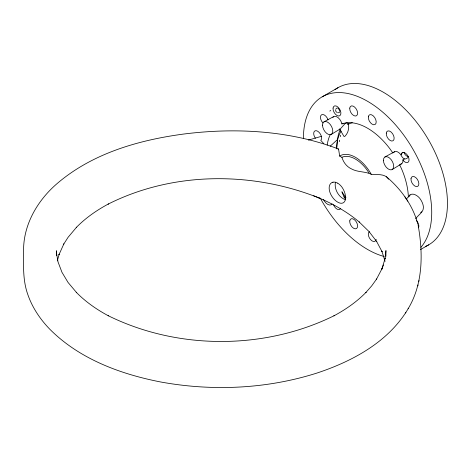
<?xml version="1.0" encoding="UTF-8"?>
<svg xmlns="http://www.w3.org/2000/svg" width="471" height="471" viewBox="0 0 471 471"><rect width="100%" height="100%" fill="white"/><g stroke="black" fill="none" stroke-linecap="round" stroke-linejoin="round"><path stroke-width="0.71" d="M385.926 256.306L385.943 250.554L385.013 258.985L385.207 258.143L381.781 269.294L383.418 264.961M336.688 148.842L337.336 141.147L336.959 140.034L330.195 146.21M386.932 177.178C382.558 173.634 376.4 174.924 371.213 174.282C365.219 171.309 357.748 172.339 351.684 168.995C346.821 166.881 343.394 162.365 341.917 157.355L339.685 156.078L338.549 149.024C289.194 130.284 234.952 127.476 182.954 134.141C138.486 140.158 93.022 153.269 58.145 182.695C37.945 199.592 23.085 224.526 23.579 251.443C23.468 265.868 22.826 280.745 27.818 294.546C32.311 307.581 40.17 319.267 49.72 329.135C79.281 358.92 120.282 374.121 160.746 381.993C212.421 391.419 266.557 389.017 316.73 373.126C352.532 361.298 388.863 341.787 408.445 308.222C423.182 283.442 423.093 252.815 418.136 225.256M339.332 141.659L339.603 140.234M340.286 136.667L340.557 135.236M417.795 285.909L418.012 284.984M418.813 281.499L419.037 280.563M57.309 260.893L59.193 254.11L58.946 254.758L63.868 243.878L63.567 244.367L68.071 237.319L76.59 227.181L76.255 227.522C85.587 217.955 96.679 210.26 108.43 203.961L108.112 204.131C173.016 171.42 252.362 171.191 319.309 198.073L318.979 197.938C333.503 204.143 347.451 211.991 359.52 222.247L359.132 221.912L368.993 231.508L376.794 241.67L376.459 241.164L382.093 251.75L381.822 251.078L385.084 261.346M335.429 182.171C334.016 189.295 338.737 197.473 345.62 199.816M348.01 123.932L347.733 123.202L346.727 122.866L345.39 123.255L340.48 128.771L331.29 134.388M408.84 196.796C411.23 191.02 418.601 195.824 420.621 199.586C422.21 201.977 423.358 204.732 423.441 207.634C423.37 212.539 417.989 214.994 415.693 218.797M382.022 268.653L376.364 279.456L376.653 278.973L371.672 285.915L365.767 292.609L366.102 292.267C356.771 301.834 345.673 309.529 333.927 315.829L334.245 315.658C264.525 350.077 177.832 350.077 108.112 315.658L108.43 315.829C96.679 309.529 85.587 301.834 76.255 292.267L76.59 292.609L68.071 282.47L61.978 272.326L58.051 261.994L56.461 252.78L56.544 254.493L56.414 250.755L56.426 255.676M405.543 312.968L405.878 312.426M408.11 308.77L408.445 308.222M339.821 111.733L339.208 112.545L337.931 112.822M406.238 199.215L410.1 194.811M392.873 153.022L390.259 149.266A57.75 33.341 60 0 0 344.884 123.072L341.887 123.908A6.983 4.033 60 0 0 334.651 116.278L332.844 117.314M335.799 109.125L336.677 108.159L337.683 108.036M407.886 157.467L406.756 158.562C403.588 160.352 401.745 156.472 400.485 154.282A6.983 4.033 60 0 0 393.738 152.474M347.869 124.262L348.893 123.39M339.685 156.078L340.103 155.789A30.697 17.721 60 0 1 370.801 173.511L371.213 174.282M400.485 164.155A6.983 4.033 60 0 0 402.952 160.64L402.882 159.922L404.448 158.951M392.184 169.542L401.51 163.849M341.887 123.908L343.094 123.208M322.211 96.814L337.942 87.73M329.788 111.068L330.766 110.502M420.479 249.583L428.663 244.861M324.03 121.818L333.492 116.667M384.931 156.973L394.521 151.744M338.043 149.036L338.549 149.024M420.621 212.427L421.81 211.815M341.917 157.355L342.664 157.002A28.501 16.456 60 0 1 368.234 171.768L368.981 172.981M333.021 182.177L333.032 182.171A11.587 7.089 57.1 0 0 329.152 188.076A11.587 7.059 56.9 0 0 333.021 197.908L333.032 197.932A11.61 6.818 58.9 0 0 337.683 202.106A11.61 6.553 60.8 0 0 342.152 203.195L342.17 203.189A11.587 6.27 62.7 0 0 345.567 197.555A11.587 6.306 63 0 0 342.17 187.458A11.61 6.588 61.1 0 0 337.683 183.154M308.37 140.117L321.717 136.243M313.615 195.748L319.309 198.073M348.346 124.368C349.429 128.383 347.951 133.499 344.86 136.36L344.03 136.519L339.585 128.93M337.159 112.587L335.911 111.521L335.617 109.908M386.403 176.713C401.092 189.148 412.973 205.527 417.901 224.302M345.69 198.968L343.235 195.147L341.917 191.768L342.664 192.98A28.501 16.456 60 0 0 345.95 197.414M387.209 177.42L388.516 179.239M323.854 143.714L320.716 140.299L321.299 139.634A5.581 3.22 60 0 0 319.626 132.975A5.581 3.22 60 0 0 314.522 131.203A5.581 3.22 60 0 0 314.863 137.397L315.47 138.215M338.337 108.342L339.879 111.015M402.882 159.922L403.588 160.876A5.581 3.22 60 0 0 408.746 161.388A5.581 3.22 60 0 0 406.608 154.2A5.581 3.22 60 0 0 401.451 153.687L401.233 154.818L401.575 153.617L402.599 152.533L403.712 152.386L404.23 152.628L404.724 153.923A5.028 4.109 60 0 0 408.687 156.672M407.821 201.182L404.93 196.854M399.585 164.638L401.522 168.783A57.75 33.341 60 0 1 408.369 196.949M332.979 182.189A11.61 6.818 58.9 0 1 337.625 183.16M336.635 148.53A53.882 31.11 60 0 1 341.128 131.103M347.792 124.579A53.882 31.11 60 0 1 352.337 122.719M345.219 198.574A30.697 17.721 60 0 1 343.748 196.725M337.383 140.57A57.75 33.341 60 0 1 340.221 129.554M332.102 203.949A7.253 4.192 60 0 1 323.459 199.386M384.171 256.512A90.72 52.375 60 0 1 320.274 198.114M303.418 138.339A90.72 52.375 60 0 1 386.191 115.248A90.72 52.375 60 0 1 420.909 247.322M340.61 208.353A5.581 3.22 60 0 1 337.224 209.201A5.581 3.22 60 0 1 333.545 204.803M322.882 122.919A5.581 3.22 60 0 1 321.605 114.747A5.581 3.22 60 0 1 328.04 119.94M327.174 145.139A57.75 33.341 60 0 1 330.483 134.223M335.075 89.608A90.72 52.375 60 0 1 428.663 140.105A90.72 52.375 60 0 1 425.596 246.404M376.17 239.321A5.581 3.22 60 0 1 370.512 239.551A5.581 3.22 60 0 1 369.464 231.638M416.435 220.558A5.581 3.22 60 0 1 418.566 227.746M322.529 125.139A7.253 4.192 60 0 0 330.224 134.712A7.253 4.192 60 0 0 330.224 124.45A7.253 4.192 60 0 0 322.529 125.139M383.423 160.299A7.253 4.192 60 0 0 391.124 169.872A7.253 4.192 60 0 0 391.124 159.61A7.253 4.192 60 0 0 383.423 160.299M349.759 220.899A5.581 3.22 60 0 0 355.181 228.835A5.581 3.22 60 0 0 356.076 221.523A5.581 3.22 60 0 0 349.759 220.899M333.056 108.059A5.581 3.22 60 0 0 338.478 115.996A5.581 3.22 60 0 0 339.367 108.683A5.581 3.22 60 0 0 333.056 108.059M349.759 108.1A5.581 3.22 60 0 0 355.181 116.037A5.581 3.22 60 0 0 356.076 108.724A5.581 3.22 60 0 0 349.759 108.1M411.006 178.68A5.581 3.22 60 0 0 416.435 186.616A5.581 3.22 60 0 0 417.324 179.304A5.581 3.22 60 0 0 411.006 178.68M368.34 116.837A5.581 3.22 60 0 0 373.768 124.774A5.581 3.22 60 0 0 374.657 117.467A5.581 3.22 60 0 0 368.34 116.837M386.291 133.099A5.581 3.22 60 0 0 391.713 141.035A5.581 3.22 60 0 0 392.608 133.729A5.581 3.22 60 0 0 386.291 133.099"/></g></svg>
